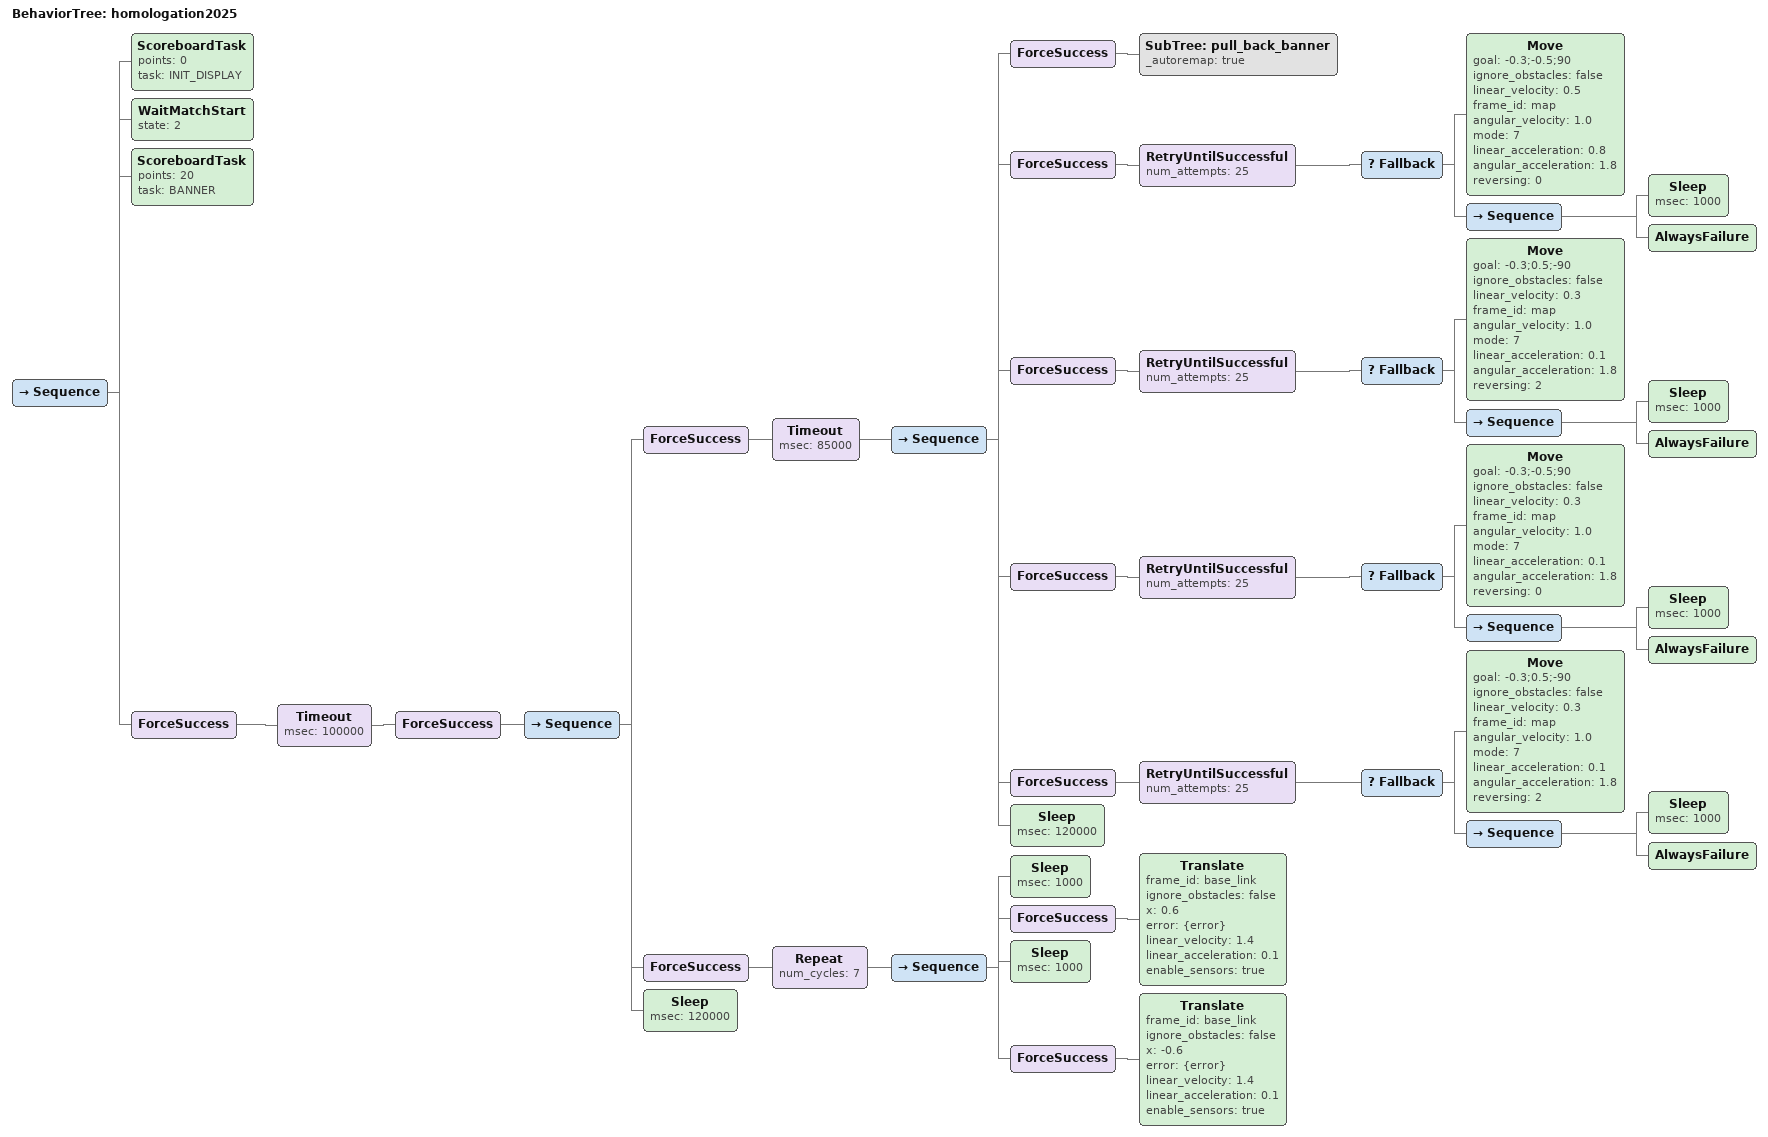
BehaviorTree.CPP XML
<?xml version="1.0" encoding="UTF-8"?>
<root BTCPP_format="4">
  <BehaviorTree ID="homologation2025">
    <Sequence>
      <ScoreboardTask points="0"
                      task="INIT_DISPLAY"/>
      <WaitMatchStart state="2"/>
      <ScoreboardTask points="20"
                      task="BANNER"/>
      <ForceSuccess>
        <Timeout msec="100000">
          <ForceSuccess>
            <Sequence>
              <ForceSuccess>
                <Timeout msec="85000">
                  <Sequence>
                    <ForceSuccess>
                      <SubTree ID="pull_back_banner"
                               _autoremap="true"/>
                    </ForceSuccess>
                    <ForceSuccess>
                      <RetryUntilSuccessful num_attempts="25">
                        <Fallback>
                          <Move goal="-0.3;-0.5;90"
                                ignore_obstacles="false"
                                linear_velocity="0.5"
                                frame_id="map"
                                angular_velocity="1.0"
                                mode="7"
                                linear_acceleration="0.8"
                                angular_acceleration="1.8"
                                reversing="0"/>
                          <Sequence>
                            <Sleep msec="1000"/>
                            <AlwaysFailure/>
                          </Sequence>
                        </Fallback>
                      </RetryUntilSuccessful>
                    </ForceSuccess>
                    <ForceSuccess>
                      <RetryUntilSuccessful num_attempts="25">
                        <Fallback>
                          <Move goal="-0.3;0.5;-90"
                                ignore_obstacles="false"
                                linear_velocity="0.3"
                                frame_id="map"
                                angular_velocity="1.0"
                                mode="7"
                                linear_acceleration="0.1"
                                angular_acceleration="1.8"
                                reversing="2"/>
                          <Sequence>
                            <Sleep msec="1000"/>
                            <AlwaysFailure/>
                          </Sequence>
                        </Fallback>
                      </RetryUntilSuccessful>
                    </ForceSuccess>
                    <ForceSuccess>
                      <RetryUntilSuccessful num_attempts="25">
                        <Fallback>
                          <Move goal="-0.3;-0.5;90"
                                ignore_obstacles="false"
                                linear_velocity="0.3"
                                frame_id="map"
                                angular_velocity="1.0"
                                mode="7"
                                linear_acceleration="0.1"
                                angular_acceleration="1.8"
                                reversing="0"/>
                          <Sequence>
                            <Sleep msec="1000"/>
                            <AlwaysFailure/>
                          </Sequence>
                        </Fallback>
                      </RetryUntilSuccessful>
                    </ForceSuccess>
                    <ForceSuccess>
                      <RetryUntilSuccessful num_attempts="25">
                        <Fallback>
                          <Move goal="-0.3;0.5;-90"
                                ignore_obstacles="false"
                                linear_velocity="0.3"
                                frame_id="map"
                                angular_velocity="1.0"
                                mode="7"
                                linear_acceleration="0.1"
                                angular_acceleration="1.8"
                                reversing="2"/>
                          <Sequence>
                            <Sleep msec="1000"/>
                            <AlwaysFailure/>
                          </Sequence>
                        </Fallback>
                      </RetryUntilSuccessful>
                    </ForceSuccess>
                    <Sleep msec="120000"/>
                  </Sequence>
                </Timeout>
              </ForceSuccess>
              <ForceSuccess>
                <Repeat num_cycles="7">
                  <Sequence>
                    <Sleep msec="1000"/>
                    <ForceSuccess>
                      <Translate frame_id="base_link"
                                 ignore_obstacles="false"
                                 x="0.6"
                                 error="{error}"
                                 linear_velocity="1.4"
                                 linear_acceleration="0.1"
                                 enable_sensors="true"/>
                    </ForceSuccess>
                    <Sleep msec="1000"/>
                    <ForceSuccess>
                      <Translate frame_id="base_link"
                                 ignore_obstacles="false"
                                 x="-0.6"
                                 error="{error}"
                                 linear_velocity="1.4"
                                 linear_acceleration="0.1"
                                 enable_sensors="true"/>
                    </ForceSuccess>
                  </Sequence>
                </Repeat>
              </ForceSuccess>
              <Sleep msec="120000"/>
            </Sequence>
          </ForceSuccess>
        </Timeout>
      </ForceSuccess>
    </Sequence>
  </BehaviorTree>

</root>
